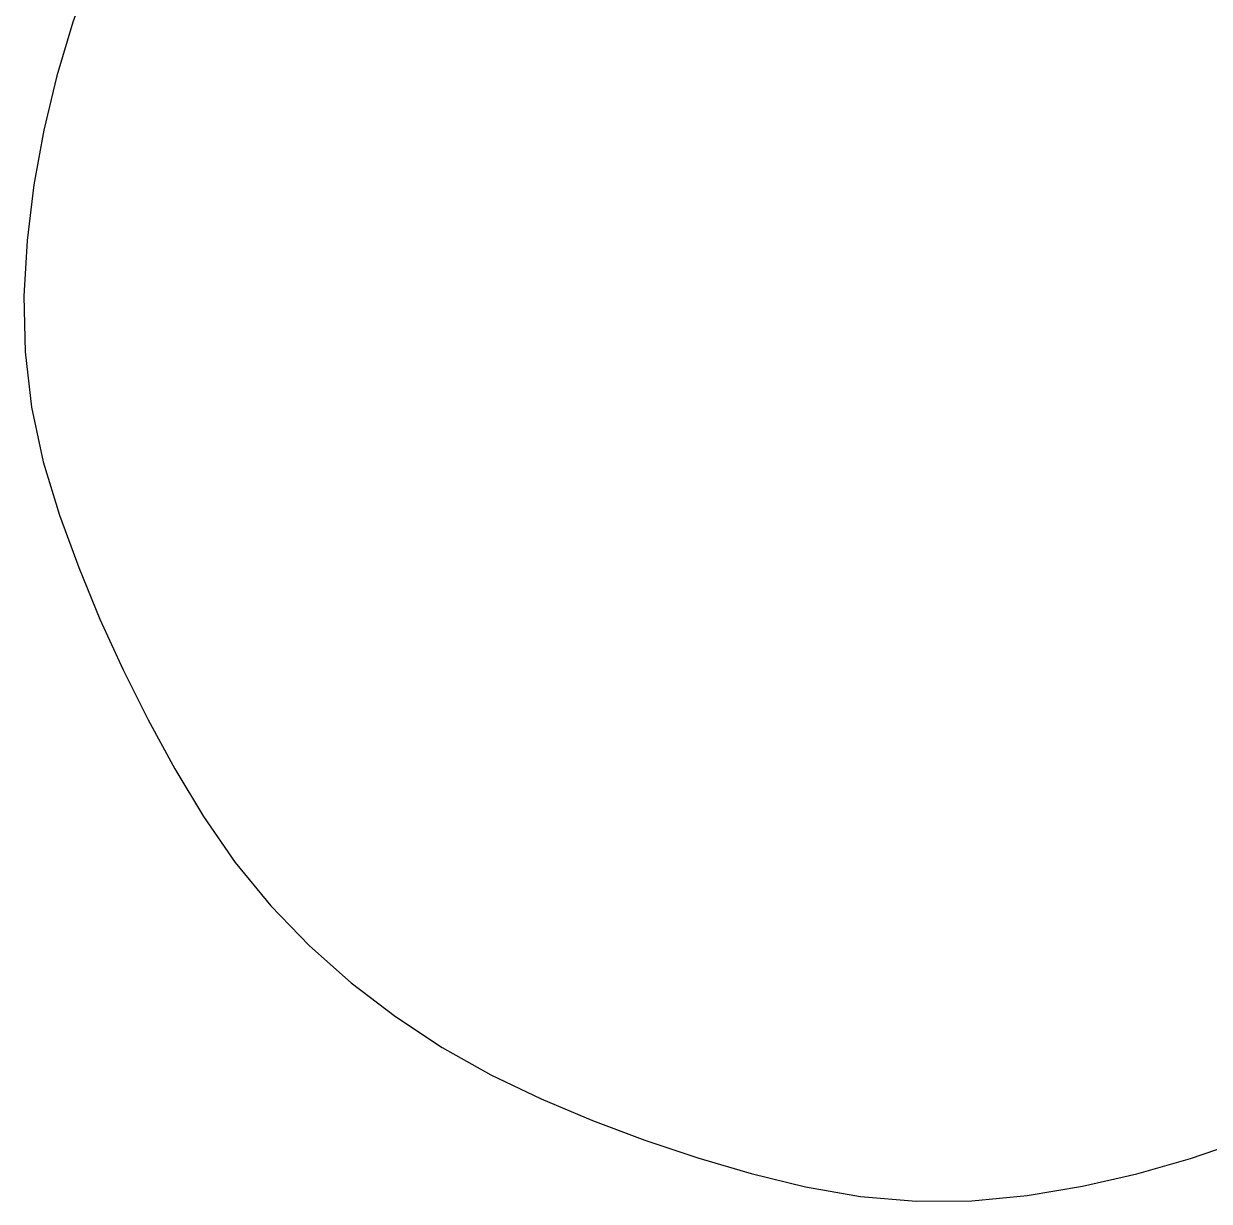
# Model space of a CAD drawing. Extents: x -89702 to 926017, y -610001 to -56924.
# Drawn here: x 28732 to 39353, y -108463 to -97913 of the extents above; entities that cross this region are included whole.
import ezdxf

# ---------------------------------------------------------------- set-up
doc = ezdxf.new("R2010")
doc.units = 0
doc.header["$LTSCALE"] = 10
doc.header["$MEASUREMENT"] = 0
doc.layers.add('BJ06', color=5, linetype='Continuous')
doc.linetypes.add('60003', pattern='A,1e-05,[136,bjxx.shx,S=0.075,R=0,X=-1e-05,Y=0],0.15', length=0.15001)

# ---------------------------------------------------------------- blocks, each defined once
blk = doc.blocks.new('A$Cfdf82907')
at = {"layer": 'BJ06', "linetype": '60003', "ltscale": 5, "flags": 128}
blk.add_lwpolyline([(17439.16117089498, 40064.77178586659), (17274.23089507804, 40074.97162872588), (16774.29471578891, 40085.60804049193), (16275.15486250515, 40068.23790244467), (15776.81861444702, 40023.8611874358), (15282.27860349906, 39951.45610264305), (14792.53482486587, 39851.01537536422), (14309.57993757795, 39721.52448454755), (13840.32648289599, 39550.9328284245), (13387.75985073391, 39337.21863759472), (12956.90899243695, 39084.34544461092), (12550.781105784, 38793.29140235425), (12161.49277119804, 38480.11428508745), (11783.10233318806, 38152.85752394877), (11417.60973000689, 37811.50657260243), (11065.02224087692, 37457.0614057628), (10726.33983865008, 37089.51474979613), (10401.56979509792, 36709.86657941714), (10102.64634595392, 36309.02984790003), (9836.554765091045, 35884.95369596616), (9606.324058150873, 35441.61619971029), (9410.976075045066, 34982.02455504762), (9250.525366768008, 34508.1787104765), (9122.008373616962, 34025.10035674658), (9028.432293372927, 33533.76764767105), (8967.826267414028, 33038.19502658281), (8930.197824091883, 32539.45519987831), (8911.561615539948, 32039.57720872876), (8912.924893830903, 31539.55375421513), (8932.294985033106, 31040.39935645671), (8972.671800250886, 30542.09219548362), (9047.076831680024, 30047.53764285636), (9166.546161897946, 29561.65556496975), (9329.116204058053, 29089.46037893975), (9533.808808072936, 28633.95927975036), (9769.602434903849, 28192.23235043616), (10029.50454635802, 27765.33047742397), (10311.51518182899, 27353.26820611849), (10616.64159339201, 26957.03823946323), (10942.8911071131, 26577.65509664698)], dxfattribs=at)

msp = doc.modelspace()

# ---------------------------------------------------------------- block references
at = {"rotation": 71.43466228436047}
msp.add_blockref('A$Cfdf82907', (61830.55122555769, -126564.5293879486), dxfattribs=at)

doc.saveas('drawing.dxf')
